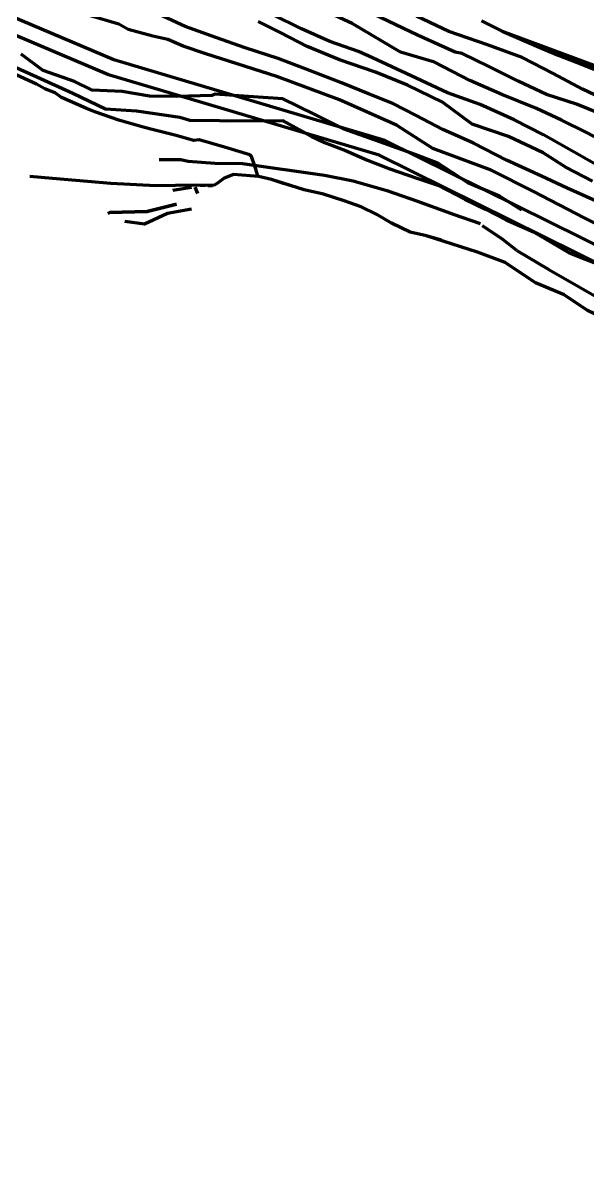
# Model space of a CAD drawing. Extents: x 334605 to 338795, y 3217454 to 3219673.
# Drawn here: x 336663 to 336914, y 3217488 to 3218000 of the extents above; entities that cross this region are included whole.
import ezdxf

# ---------------------------------------------------------------- set-up
doc = ezdxf.new("R2010")
doc.units = 0
doc.header["$MEASUREMENT"] = 0
for name, color, linetype, true_color in [('CREST', 5, 'Continuous', 0x0000ff), ('RAMP', 14, 'Continuous', 0xac0000), ('RED', 176, 'Continuous', 0x00008b), ('TOE', 94, 'Continuous', 0x00ac00)]:
    doc.layers.add(name, color=color, linetype=linetype, true_color=true_color)

msp = doc.modelspace()

# ---------------------------------------------------------------- linework, layer by layer
at = {"layer": 'CREST', "color": 5, "lineweight": 100, "true_color": 0x0000ff}
for points in [[(336923.165, 3217946.52, 1693.41), (336913.604, 3217951.563, 1693.41), (336902.419, 3217957.063, 1693.41), (336891.409, 3217962.199, 1693.41), (336875.869, 3217968.407, 1693.41), (336861.749, 3217974.586, 1693.41), (336845.978, 3217982.809, 1693.41), (336830.849, 3217987.263, 1693.41), (336809.354, 3217999.896, 1693.41), (336786.855, 3218010.326, 1693.41)], [(336932.45, 3217903.895, 1723.41), (336912.561, 3217913.658, 1723.41), (336889.978, 3217925.244, 1723.41), (336871.155, 3217934.805, 1723.41), (336845.26, 3217944.382, 1723.41), (336829.181, 3217954.849, 1723.41), (336803.829, 3217966.085, 1723.41), (336775.877, 3217976.416, 1723.41), (336744.312, 3217986.552, 1723.41), (336734.331, 3217989.927, 1723.41), (336727.457, 3217992.904, 1723.41), (336720.823, 3217994.376, 1723.41), (336709.84, 3217997.374, 1723.41), (336705.707, 3217999.599, 1723.41), (336692.517, 3218003.479, 1723.41)], [(336922.418, 3217965.697, 1678.41), (336911.719, 3217970.834, 1678.41), (336898.682, 3217977.802, 1678.41), (336884.989, 3217984.909, 1678.41), (336869.572, 3217990.562, 1678.41), (336852.322, 3217996.443, 1678.41), (336837.994, 3218003.178, 1678.41)], [(336916.275, 3217929.936, 1708.41), (336904.487, 3217936.009, 1708.41), (336894.268, 3217942.506, 1708.41), (336878.9, 3217949.763, 1708.41), (336862.691, 3217955.201, 1708.41), (336849.517, 3217964.985, 1708.41), (336833.948, 3217972.6, 1708.41), (336819.771, 3217978.387, 1708.41), (336803.813, 3217983.87, 1708.41), (336789.383, 3217989.779, 1708.41), (336777.773, 3217995.771, 1708.41), (336767.693, 3218000.858, 1708.41)], [(336876.022, 3217996.587, 1663.41), (336913.541, 3217981.662, 1663.41), (336930.469, 3217974.955, 1663.41), (337086.895, 3217909.191, 1663.41), (337171.114, 3217868.456, 1663.41), (337421.194, 3217750.539, 1663.41)], [(336737.205, 3217956.898, 1741.188), (336732.741, 3217958.198, 1741.009), (336713.556, 3217961.064, 1741.251), (336699.755, 3217961.96, 1741.517), (336685.21, 3217968.829, 1741.66), (336669.221, 3217976.145, 1741.418), (336648.687, 3217985.292, 1741.252)], [(336737.205, 3217956.898, 1741.188), (336732.741, 3217958.198, 1741.009), (336713.556, 3217961.064, 1741.251), (336699.755, 3217961.96, 1741.517), (336685.21, 3217968.829, 1741.66), (336669.221, 3217976.145, 1741.418), (336648.687, 3217985.292, 1741.252)], [(336737.205, 3217956.898, 1741.188), (336732.741, 3217958.198, 1741.009), (336713.556, 3217961.064, 1741.251), (336699.755, 3217961.96, 1741.517), (336685.21, 3217968.829, 1741.66), (336669.221, 3217976.145, 1741.418), (336648.687, 3217985.292, 1741.252)], [(336737.205, 3217956.898, 1741.188), (336732.741, 3217958.198, 1741.009), (336713.556, 3217961.064, 1741.251), (336699.755, 3217961.96, 1741.517), (336685.21, 3217968.829, 1741.66), (336669.221, 3217976.145, 1741.418), (336648.687, 3217985.292, 1741.252)], [(336920.522, 3217869.243, 1753.41), (336913.953, 3217872.484, 1753.123), (336903.659, 3217879.338, 1753.946), (336890.832, 3217884.79, 1754.5), (336877.463, 3217893.694, 1755.443), (336865.163, 3217898.411, 1755.332), (336850.262, 3217903.099, 1755.639), (336842.474, 3217905.578, 1756.337), (336835.184, 3217907.272, 1756.026), (336826.862, 3217911.279, 1755.363), (336820.435, 3217915.11, 1754.86), (336813.389, 3217918.425, 1754.985), (336805.8, 3217921.159, 1754.563), (336796.622, 3217924.087, 1753.827), (336788.078, 3217925.981, 1753.242), (336773.539, 3217930.591, 1752.752), (336767.773, 3217931.993, 1752.614), (336767.382, 3217932.652, 1750.735), (336766.531, 3217935.29, 1743.623), (336765.97, 3217936.955, 1739.858), (336764.722, 3217940.864, 1741.183), (336763.918, 3217941.648, 1741.545), (336752.63, 3217944.95, 1741.548), (336741.342, 3217948.252, 1741.551), (336738.941, 3217947.981, 1743.555), (336731.213, 3217950.131, 1743.785), (336719.321, 3217953.146, 1744.742), (336715.466, 3217954.203, 1744.889), (336705.703, 3217957.044, 1744.924), (336695.08, 3217960.641, 1743.92), (336691.324, 3217962.208, 1743.973), (336680.184, 3217967.066, 1743.716), (336677.402, 3217969.231, 1741.774), (336672.732, 3217970.934, 1742.325), (336669.133, 3217972.952, 1741.358), (336658.442, 3217977.845, 1740.654)], [(336920.522, 3217869.243, 1753.41), (336913.953, 3217872.484, 1753.123), (336903.659, 3217879.338, 1753.946), (336890.832, 3217884.79, 1754.5), (336877.463, 3217893.694, 1755.443), (336865.163, 3217898.411, 1755.332), (336850.262, 3217903.099, 1755.639), (336842.474, 3217905.578, 1756.337), (336835.184, 3217907.272, 1756.026), (336826.862, 3217911.279, 1755.363), (336820.435, 3217915.11, 1754.86), (336813.389, 3217918.425, 1754.985), (336805.8, 3217921.159, 1754.563), (336796.622, 3217924.087, 1753.827), (336788.078, 3217925.981, 1753.242), (336773.539, 3217930.591, 1752.752), (336767.773, 3217931.993, 1752.614), (336767.382, 3217932.652, 1750.735), (336766.531, 3217935.29, 1743.623), (336765.97, 3217936.955, 1739.858), (336764.722, 3217940.864, 1741.183), (336763.918, 3217941.648, 1741.545), (336752.63, 3217944.95, 1741.548), (336741.342, 3217948.252, 1741.551), (336738.941, 3217947.981, 1743.555), (336731.213, 3217950.131, 1743.785), (336719.321, 3217953.146, 1744.742), (336715.466, 3217954.203, 1744.889), (336705.703, 3217957.044, 1744.924), (336695.08, 3217960.641, 1743.92), (336691.324, 3217962.208, 1743.973), (336680.184, 3217967.066, 1743.716), (336677.402, 3217969.231, 1741.774), (336672.732, 3217970.934, 1742.325), (336669.133, 3217972.952, 1741.358), (336658.442, 3217977.845, 1740.654)], [(336737.205, 3217956.898, 1741.188), (336747.133, 3217957.007, 1740.935), (336753.692, 3217956.663, 1741.221), (336778.501, 3217956.816, 1737.889)], [(336737.205, 3217956.898, 1741.188), (336747.133, 3217957.007, 1740.935), (336753.692, 3217956.663, 1741.221), (336778.501, 3217956.816, 1737.889)], [(336737.205, 3217956.898, 1741.188), (336747.133, 3217957.007, 1740.935), (336753.692, 3217956.663, 1741.221), (336778.501, 3217956.816, 1737.889)], [(336737.205, 3217956.898, 1741.188), (336747.133, 3217957.007, 1740.935), (336753.692, 3217956.663, 1741.221), (336778.501, 3217956.816, 1737.889)], [(336778.501, 3217956.816, 1737.889), (336787.273, 3217951.98, 1737.889), (336791.222, 3217949.879, 1737.896), (336797.141, 3217947.104, 1738.602), (336806.447, 3217943.47, 1738.787), (336816.212, 3217939.182, 1739.442), (336825.639, 3217935.485, 1739.459), (336838.158, 3217931.201, 1739.47), (336847.476, 3217928.087, 1739.385), (336859.502, 3217921.864, 1739.521), (336868.686, 3217917.478, 1739.428), (336877.927, 3217912.782, 1738.852), (336889.981, 3217907.404, 1738.571), (336905.812, 3217898.032, 1738.611), (336910.98, 3217895.981, 1738.665), (336921.441, 3217891.922, 1738.856)], [(336778.501, 3217956.816, 1737.889), (336787.273, 3217951.98, 1737.889), (336791.222, 3217949.879, 1737.896), (336797.141, 3217947.104, 1738.602), (336806.447, 3217943.47, 1738.787), (336816.212, 3217939.182, 1739.442), (336825.639, 3217935.485, 1739.459), (336838.158, 3217931.201, 1739.47), (336847.476, 3217928.087, 1739.385), (336859.502, 3217921.864, 1739.521), (336868.686, 3217917.478, 1739.428), (336877.927, 3217912.782, 1738.852), (336889.981, 3217907.404, 1738.571), (336905.812, 3217898.032, 1738.611), (336910.98, 3217895.981, 1738.665), (336921.441, 3217891.922, 1738.856)], [(336778.501, 3217956.816, 1737.889), (336787.273, 3217951.98, 1737.889), (336791.222, 3217949.879, 1737.896), (336797.141, 3217947.104, 1738.602), (336806.447, 3217943.47, 1738.787), (336816.212, 3217939.182, 1739.442), (336825.639, 3217935.485, 1739.459), (336838.158, 3217931.201, 1739.47), (336847.476, 3217928.087, 1739.385), (336859.502, 3217921.864, 1739.521), (336868.686, 3217917.478, 1739.428), (336877.927, 3217912.782, 1738.852), (336889.981, 3217907.404, 1738.571), (336905.812, 3217898.032, 1738.611), (336910.98, 3217895.981, 1738.665), (336921.441, 3217891.922, 1738.856)], [(336778.501, 3217956.816, 1737.889), (336787.273, 3217951.98, 1737.889), (336791.222, 3217949.879, 1737.896), (336797.141, 3217947.104, 1738.602), (336806.447, 3217943.47, 1738.787), (336816.212, 3217939.182, 1739.442), (336825.639, 3217935.485, 1739.459), (336838.158, 3217931.201, 1739.47), (336847.476, 3217928.087, 1739.385), (336859.502, 3217921.864, 1739.521), (336868.686, 3217917.478, 1739.428), (336877.927, 3217912.782, 1738.852), (336889.981, 3217907.404, 1738.571), (336905.812, 3217898.032, 1738.611), (336910.98, 3217895.981, 1738.665), (336921.441, 3217891.922, 1738.856)], [(336722.108, 3217927.8, 1753.325), (336702.143, 3217928.891, 1753.114), (336676.207, 3217931.032, 1753.932), (336666.151, 3217931.955, 1753.969)], [(336722.108, 3217927.8, 1753.325), (336702.143, 3217928.891, 1753.114), (336676.207, 3217931.032, 1753.932), (336666.151, 3217931.955, 1753.969)], [(336722.108, 3217927.8, 1753.325), (336702.143, 3217928.891, 1753.114), (336676.207, 3217931.032, 1753.932), (336666.151, 3217931.955, 1753.969)], [(336722.108, 3217927.8, 1753.325), (336702.143, 3217928.891, 1753.114), (336676.207, 3217931.032, 1753.932), (336666.151, 3217931.955, 1753.969)], [(336722.108, 3217927.8, 1753.325), (336702.143, 3217928.891, 1753.114), (336676.207, 3217931.032, 1753.932), (336666.151, 3217931.955, 1753.969)], [(336722.108, 3217927.8, 1753.325), (336702.143, 3217928.891, 1753.114), (336676.207, 3217931.032, 1753.932), (336666.151, 3217931.955, 1753.969)], [(336722.108, 3217927.8, 1753.325), (336702.143, 3217928.891, 1753.114), (336676.207, 3217931.032, 1753.932), (336666.151, 3217931.955, 1753.969)], [(336722.108, 3217927.8, 1753.325), (336702.143, 3217928.891, 1753.114), (336676.207, 3217931.032, 1753.932), (336666.151, 3217931.955, 1753.969)], [(336849.108, 3217903.67, 1756.143), (336842.474, 3217905.578, 1756.337), (336835.184, 3217907.272, 1756.026), (336826.862, 3217911.279, 1755.363), (336820.435, 3217915.11, 1754.86), (336813.389, 3217918.425, 1754.985), (336805.8, 3217921.159, 1754.563), (336796.622, 3217924.087, 1753.827), (336788.078, 3217925.981, 1753.242), (336778.937, 3217928.908, 1752.852), (336773.539, 3217930.591, 1752.752), (336767.773, 3217931.993, 1752.614), (336756.685, 3217932.856, 1751.551), (336752.458, 3217931.294, 1751.26), (336749.505, 3217929.078, 1751.499)], [(336849.108, 3217903.67, 1756.143), (336842.474, 3217905.578, 1756.337), (336835.184, 3217907.272, 1756.026), (336826.862, 3217911.279, 1755.363), (336820.435, 3217915.11, 1754.86), (336813.389, 3217918.425, 1754.985), (336805.8, 3217921.159, 1754.563), (336796.622, 3217924.087, 1753.827), (336788.078, 3217925.981, 1753.242), (336778.937, 3217928.908, 1752.852), (336773.539, 3217930.591, 1752.752), (336767.773, 3217931.993, 1752.614), (336756.685, 3217932.856, 1751.551), (336752.458, 3217931.294, 1751.26), (336749.505, 3217929.078, 1751.499)], [(336849.108, 3217903.67, 1756.143), (336842.474, 3217905.578, 1756.337), (336835.184, 3217907.272, 1756.026), (336826.862, 3217911.279, 1755.363), (336820.435, 3217915.11, 1754.86), (336813.389, 3217918.425, 1754.985), (336805.8, 3217921.159, 1754.563), (336796.622, 3217924.087, 1753.827), (336788.078, 3217925.981, 1753.242), (336778.937, 3217928.908, 1752.852), (336773.539, 3217930.591, 1752.752), (336767.773, 3217931.993, 1752.614), (336756.685, 3217932.856, 1751.551), (336752.458, 3217931.294, 1751.26), (336749.505, 3217929.078, 1751.499)], [(336849.108, 3217903.67, 1756.143), (336842.474, 3217905.578, 1756.337), (336835.184, 3217907.272, 1756.026), (336826.862, 3217911.279, 1755.363), (336820.435, 3217915.11, 1754.86), (336813.389, 3217918.425, 1754.985), (336805.8, 3217921.159, 1754.563), (336796.622, 3217924.087, 1753.827), (336788.078, 3217925.981, 1753.242), (336778.937, 3217928.908, 1752.852), (336773.539, 3217930.591, 1752.752), (336767.773, 3217931.993, 1752.614), (336756.685, 3217932.856, 1751.551), (336752.458, 3217931.294, 1751.26), (336749.505, 3217929.078, 1751.499)], [(336744.112, 3217927.862, 1752.066), (336739.663, 3217928.087, 1753.742), (336722.108, 3217927.8, 1753.325)], [(336747.953, 3217927.913, 1751.624), (336739.663, 3217928.087, 1753.742), (336722.108, 3217927.8, 1753.325)], [(336744.112, 3217927.862, 1752.066), (336739.663, 3217928.087, 1753.742), (336722.108, 3217927.8, 1753.325)], [(336747.953, 3217927.913, 1751.624), (336739.663, 3217928.087, 1753.742), (336722.108, 3217927.8, 1753.325)], [(336744.112, 3217927.862, 1752.066), (336739.663, 3217928.087, 1753.742), (336722.108, 3217927.8, 1753.325)], [(336747.953, 3217927.913, 1751.624), (336739.663, 3217928.087, 1753.742), (336722.108, 3217927.8, 1753.325)], [(336744.112, 3217927.862, 1752.066), (336739.663, 3217928.087, 1753.742), (336722.108, 3217927.8, 1753.325)], [(336747.953, 3217927.913, 1751.624), (336739.663, 3217928.087, 1753.742), (336722.108, 3217927.8, 1753.325)], [(336738.063, 3217927.16, 1753.584), (336729.736, 3217925.786, 1752.876)], [(336738.063, 3217927.16, 1753.584), (336729.736, 3217925.786, 1752.876)], [(336738.063, 3217927.16, 1753.584), (336729.736, 3217925.786, 1752.876)], [(336738.063, 3217927.16, 1753.584), (336729.736, 3217925.786, 1752.876)], [(336740.864, 3217924.366, 1754.613), (336739.686, 3217927.204, 1753.777)], [(336740.864, 3217924.366, 1754.613), (336739.686, 3217927.204, 1753.777)], [(336740.864, 3217924.366, 1754.613), (336739.686, 3217927.204, 1753.777)], [(336740.864, 3217924.366, 1754.613), (336739.686, 3217927.204, 1753.777)], [(336747.17, 3217927.708, 1750.914), (336745.272, 3217927.804, 1751.629)], [(336747.17, 3217927.708, 1750.914), (336745.272, 3217927.804, 1751.629)], [(336747.17, 3217927.708, 1750.914), (336745.272, 3217927.804, 1751.629)], [(336747.17, 3217927.708, 1750.914), (336745.272, 3217927.804, 1751.629)], [(336749.505, 3217929.078, 1751.499), (336747.953, 3217927.913, 1751.624)], [(336749.505, 3217929.078, 1751.499), (336747.953, 3217927.913, 1751.624)], [(336749.505, 3217929.078, 1751.499), (336747.953, 3217927.913, 1751.624)], [(336749.505, 3217929.078, 1751.499), (336747.953, 3217927.913, 1751.624)], [(336737.977, 3217917.527, 1756.92), (336727.279, 3217915.501, 1756.918), (336717.091, 3217910.851, 1756.921), (336708.367, 3217912.005, 1756.917)], [(336737.977, 3217917.527, 1756.92), (336727.279, 3217915.501, 1756.918), (336717.091, 3217910.851, 1756.921), (336708.367, 3217912.005, 1756.917)], [(336737.977, 3217917.527, 1756.92), (336727.279, 3217915.501, 1756.918), (336717.091, 3217910.851, 1756.921), (336708.367, 3217912.005, 1756.917)], [(336737.977, 3217917.527, 1756.92), (336727.279, 3217915.501, 1756.918), (336717.091, 3217910.851, 1756.921), (336708.367, 3217912.005, 1756.917)], [(336737.977, 3217917.527, 1756.92), (336727.279, 3217915.501, 1756.918), (336717.091, 3217910.851, 1756.921), (336708.367, 3217912.005, 1756.917)], [(336737.977, 3217917.527, 1756.92), (336727.279, 3217915.501, 1756.918), (336717.091, 3217910.851, 1756.921), (336708.367, 3217912.005, 1756.917)], [(336737.977, 3217917.527, 1756.92), (336727.279, 3217915.501, 1756.918), (336717.091, 3217910.851, 1756.921), (336708.367, 3217912.005, 1756.917)], [(336737.977, 3217917.527, 1756.92), (336727.279, 3217915.501, 1756.918), (336717.091, 3217910.851, 1756.921), (336708.367, 3217912.005, 1756.917)], [(336913.953, 3217872.484, 1753.123), (336903.659, 3217879.338, 1753.946), (336890.832, 3217884.79, 1754.5), (336877.463, 3217893.694, 1755.443), (336865.163, 3217898.411, 1755.332), (336850.262, 3217903.099, 1755.639)], [(336913.953, 3217872.484, 1753.123), (336903.659, 3217879.338, 1753.946), (336890.832, 3217884.79, 1754.5), (336877.463, 3217893.694, 1755.443), (336865.163, 3217898.411, 1755.332), (336850.262, 3217903.099, 1755.639)], [(336913.953, 3217872.484, 1753.123), (336903.659, 3217879.338, 1753.946), (336890.832, 3217884.79, 1754.5), (336877.463, 3217893.694, 1755.443), (336865.163, 3217898.411, 1755.332), (336850.262, 3217903.099, 1755.639)], [(336913.953, 3217872.484, 1753.123), (336903.659, 3217879.338, 1753.946), (336890.832, 3217884.79, 1754.5), (336877.463, 3217893.694, 1755.443), (336865.163, 3217898.411, 1755.332), (336850.262, 3217903.099, 1755.639)]]:
    msp.add_polyline3d(points, dxfattribs=at)
at = {"layer": 'RAMP', "color": 14, "lineweight": 100, "true_color": 0xac0000}
msp.add_polyline3d([(336876.022, 3217996.587, 1663.41), (337051.792, 3217931.366, 1648.41)], dxfattribs=at)
at = {"layer": 'RED', "color": 176, "lineweight": 100, "true_color": 0x00008b}
msp.add_polyline3d([(337832.747, 3217487.823, 1738.41), (337825.199, 3217488.988, 1738.41), (337738.573, 3217504.911, 1738.41), (337642.987, 3217533.183, 1738.41), (337442.264, 3217606.884, 1738.41), (337452.46, 3217629.413, 1738.41), (337098.872, 3217804.115, 1738.41), (336821.434, 3217941.477, 1738.41), (336701.03, 3217977.204, 1738.41), (336534.458, 3218047.895, 1738.41), (336526.109, 3218052.998, 1738.41)], dxfattribs=at)
at = {"layer": 'TOE', "color": 94, "lineweight": 100, "true_color": 0x00ac00}
for points in [[(337627.756, 3217572.741, 1723.41), (337603.558, 3217580.989, 1723), (337585.241, 3217587.095, 1723.281), (337561.213, 3217595.76, 1723.349), (337542.897, 3217602.851, 1723.477), (337461.627, 3217632.691, 1723.41), (337101.975, 3217810.389, 1723.41), (336824.001, 3217948.017, 1723.41), (336703.4, 3217983.802, 1723.41), (336537.668, 3218054.137, 1723.41), (336529.76, 3218058.971, 1723.41)], [(336918.946, 3217920.559, 1708.41), (336905.041, 3217926.781, 1708.41), (336893.544, 3217932.092, 1708.41), (336878.024, 3217939.264, 1708.41), (336863.414, 3217946.732, 1708.41), (336849.673, 3217952.843, 1708.41), (336837.612, 3217959.265, 1708.41), (336827.507, 3217964.359, 1708.41), (336816.725, 3217968.776, 1708.41), (336804.666, 3217973.625, 1708.41), (336790.899, 3217978.954, 1708.41), (336776.445, 3217984.427, 1708.41), (336761.86, 3217989.181, 1708.41), (336748.775, 3217993.707, 1708.41), (336735.159, 3217998.671, 1708.41), (336723.688, 3218003.992, 1708.41)], [(336921.112, 3217935.367, 1693.264), (336908.112, 3217942.729, 1693.178), (336894.505, 3217950.437, 1693.318), (336881.427, 3217957.129, 1693.539), (336866.312, 3217964.038, 1693.609), (336851.818, 3217969.191, 1693.25), (336835.67, 3217976.69, 1693.504), (336818.41, 3217984.739, 1693.76), (336812.173, 3217987.522, 1693.725), (336799.484, 3217992.018, 1693.901), (336786.895, 3217997.604, 1694.055), (336773.714, 3218004.166, 1694.385)], [(336924.149, 3217957.978, 1678.41), (336909.133, 3217964.062, 1678.41), (336895.786, 3217968.423, 1678.41), (336883.205, 3217974.357, 1678.41), (336869.925, 3217980.991, 1678.41), (336858.273, 3217986.626, 1678.41), (336855.186, 3217987.233, 1678.41), (336838.413, 3217994.791, 1678.41), (336818.943, 3218004.143, 1678.41)], [(336866.831, 3218001.15, 1663.41), (336876.022, 3217996.587, 1663.41), (336893.512, 3217989.047, 1663.41), (336900.973, 3217985.906, 1663.41), (336908.905, 3217982.843, 1663.41), (336919.379, 3217978.694, 1663.41)], [(336662.193, 3217986.498, 1725.505), (336672.061, 3217979.145, 1726.426)], [(336884.785, 3217917.073, 1724.668), (336874.967, 3217923.199, 1725.011), (336861.05, 3217928.981, 1725.409), (336849.933, 3217936.336, 1724.189), (336847.512, 3217937.911, 1724.012), (336837.346, 3217941.723, 1723.86), (336821.769, 3217947.37, 1724.108), (336805.803, 3217953.078, 1723.874), (336792.838, 3217959.458, 1724.391), (336778.523, 3217966.53, 1724.191), (336763.3, 3217967.563, 1723.949), (336748.534, 3217968.622, 1723.714), (336746.991, 3217967.964, 1724.582), (336731.456, 3217967.536, 1725.498), (336719.268, 3217967.623, 1726.354), (336707.134, 3217969.706, 1726.5), (336693.786, 3217970.368, 1726.915), (336685.973, 3217974.227, 1726.822), (336672.061, 3217979.145, 1726.426)], [(336884.785, 3217917.073, 1724.668), (336874.967, 3217923.199, 1725.011), (336861.05, 3217928.981, 1725.409), (336849.933, 3217936.336, 1724.189), (336847.512, 3217937.911, 1724.012), (336837.346, 3217941.723, 1723.86), (336821.769, 3217947.37, 1724.108), (336805.803, 3217953.078, 1723.874), (336792.838, 3217959.458, 1724.391), (336778.523, 3217966.53, 1724.191), (336763.3, 3217967.563, 1723.949), (336748.534, 3217968.622, 1723.714), (336746.991, 3217967.964, 1724.582), (336731.456, 3217967.536, 1725.498), (336719.268, 3217967.623, 1726.354), (336707.134, 3217969.706, 1726.5), (336693.786, 3217970.368, 1726.915), (336685.973, 3217974.227, 1726.822), (336672.061, 3217979.145, 1726.426)], [(336723.646, 3217939.592, 1741.27), (336726.666, 3217939.572, 1741.489)], [(336723.646, 3217939.592, 1741.27), (336726.666, 3217939.572, 1741.489)], [(336723.646, 3217939.592, 1741.27), (336726.666, 3217939.572, 1741.489)], [(336723.646, 3217939.592, 1741.27), (336726.666, 3217939.572, 1741.489)], [(336726.666, 3217939.572, 1741.489), (336733.3, 3217939.527, 1741.97), (336736.477, 3217938.778, 1741.017)], [(336726.666, 3217939.572, 1741.489), (336733.3, 3217939.527, 1741.97), (336736.477, 3217938.778, 1741.017)], [(336726.666, 3217939.572, 1741.489), (336733.3, 3217939.527, 1741.97), (336736.477, 3217938.778, 1741.017)], [(336726.666, 3217939.572, 1741.489), (336733.3, 3217939.527, 1741.97), (336736.477, 3217938.778, 1741.017)], [(336736.477, 3217938.778, 1741.017), (336748.357, 3217937.892, 1741.019), (336760.713, 3217937.743, 1740.048), (336797.16, 3217932.575, 1738.8), (336809.785, 3217930.077, 1738.798), (336824.764, 3217925.686, 1739.103), (336838.429, 3217921.021, 1739.539), (336854.293, 3217915.248, 1739.544), (336866.365, 3217911.082, 1739.547)], [(336736.477, 3217938.778, 1741.017), (336748.357, 3217937.892, 1741.019), (336760.713, 3217937.743, 1740.048), (336797.16, 3217932.575, 1738.8), (336809.785, 3217930.077, 1738.798), (336824.764, 3217925.686, 1739.103), (336838.429, 3217921.021, 1739.539), (336854.293, 3217915.248, 1739.544), (336866.365, 3217911.082, 1739.547)], [(336736.477, 3217938.778, 1741.017), (336748.357, 3217937.892, 1741.019), (336760.713, 3217937.743, 1740.048), (336797.16, 3217932.575, 1738.8), (336809.785, 3217930.077, 1738.798), (336824.764, 3217925.686, 1739.103), (336838.429, 3217921.021, 1739.539), (336854.293, 3217915.248, 1739.544), (336866.365, 3217911.082, 1739.547)], [(336736.477, 3217938.778, 1741.017), (336748.357, 3217937.892, 1741.019), (336760.713, 3217937.743, 1740.048), (336797.16, 3217932.575, 1738.8), (336809.785, 3217930.077, 1738.798), (336824.764, 3217925.686, 1739.103), (336838.429, 3217921.021, 1739.539), (336854.293, 3217915.248, 1739.544), (336866.365, 3217911.082, 1739.547)], [(336700.823, 3217915.57, 1755.016), (336701.731, 3217915.924, 1754.951), (336718.341, 3217916.428, 1755.616), (336731.374, 3217919.686, 1754.531)], [(336731.374, 3217919.686, 1754.531), (336718.341, 3217916.428, 1755.616), (336701.731, 3217915.924, 1754.951), (336700.823, 3217915.57, 1755.016)], [(336731.374, 3217919.686, 1754.531), (336718.341, 3217916.428, 1755.616), (336701.731, 3217915.924, 1754.951), (336700.823, 3217915.57, 1755.016)], [(336731.374, 3217919.686, 1754.531), (336718.341, 3217916.428, 1755.616), (336701.731, 3217915.924, 1754.951), (336700.823, 3217915.57, 1755.016)], [(336700.823, 3217915.57, 1755.016), (336701.731, 3217915.924, 1754.951), (336718.341, 3217916.428, 1755.616), (336731.374, 3217919.686, 1754.531)], [(336731.374, 3217919.686, 1754.531), (336718.341, 3217916.428, 1755.616), (336701.731, 3217915.924, 1754.951), (336700.823, 3217915.57, 1755.016)], [(336731.374, 3217919.686, 1754.531), (336718.341, 3217916.428, 1755.616), (336701.731, 3217915.924, 1754.951), (336700.823, 3217915.57, 1755.016)], [(336731.374, 3217919.686, 1754.531), (336718.341, 3217916.428, 1755.616), (336701.731, 3217915.924, 1754.951), (336700.823, 3217915.57, 1755.016)], [(336882.623, 3217899.087, 1739.178), (336876.357, 3217904.021, 1738.879), (336867.368, 3217910.02, 1739.394)], [(336882.623, 3217899.087, 1739.178), (336876.357, 3217904.021, 1738.879), (336867.368, 3217910.02, 1739.394)], [(336882.623, 3217899.087, 1739.178), (336876.357, 3217904.021, 1738.879), (336867.368, 3217910.02, 1739.394)], [(336882.623, 3217899.087, 1739.178), (336876.357, 3217904.021, 1738.879), (336867.368, 3217910.02, 1739.394)], [(336882.623, 3217899.087, 1739.178), (336896.838, 3217890.651, 1739.282), (336924.227, 3217874.956, 1739.398), (336937.518, 3217867.331, 1739.427), (336937.16, 3217867.595, 1738.708), (336951.679, 3217861.957, 1739.63), (336964.171, 3217856.979, 1739.597), (336980.705, 3217850.155, 1739.352), (336993.539, 3217844.525, 1739.433), (337010.822, 3217837.12, 1738.956), (337017.774, 3217834.061, 1739.218), (337027.074, 3217829.464, 1739.029)], [(336882.623, 3217899.087, 1739.178), (336896.838, 3217890.651, 1739.282), (336924.227, 3217874.956, 1739.398), (336937.518, 3217867.331, 1739.427), (336937.16, 3217867.595, 1738.708), (336951.679, 3217861.957, 1739.63), (336964.171, 3217856.979, 1739.597), (336980.705, 3217850.155, 1739.352), (336993.539, 3217844.525, 1739.433), (337010.822, 3217837.12, 1738.956), (337017.774, 3217834.061, 1739.218), (337027.074, 3217829.464, 1739.029)], [(336882.623, 3217899.087, 1739.178), (336896.838, 3217890.651, 1739.282), (336924.227, 3217874.956, 1739.398), (336937.518, 3217867.331, 1739.427), (336937.16, 3217867.595, 1738.708), (336951.679, 3217861.957, 1739.63), (336964.171, 3217856.979, 1739.597), (336980.705, 3217850.155, 1739.352), (336993.539, 3217844.525, 1739.433), (337010.822, 3217837.12, 1738.956), (337017.774, 3217834.061, 1739.218), (337027.074, 3217829.464, 1739.029)], [(336882.623, 3217899.087, 1739.178), (336896.838, 3217890.651, 1739.282), (336924.227, 3217874.956, 1739.398), (336937.518, 3217867.331, 1739.427), (336937.16, 3217867.595, 1738.708), (336951.679, 3217861.957, 1739.63), (336964.171, 3217856.979, 1739.597), (336980.705, 3217850.155, 1739.352), (336993.539, 3217844.525, 1739.433), (337010.822, 3217837.12, 1738.956), (337017.774, 3217834.061, 1739.218), (337027.074, 3217829.464, 1739.029)]]:
    msp.add_polyline3d(points, dxfattribs=at)

doc.saveas('drawing.dxf')
